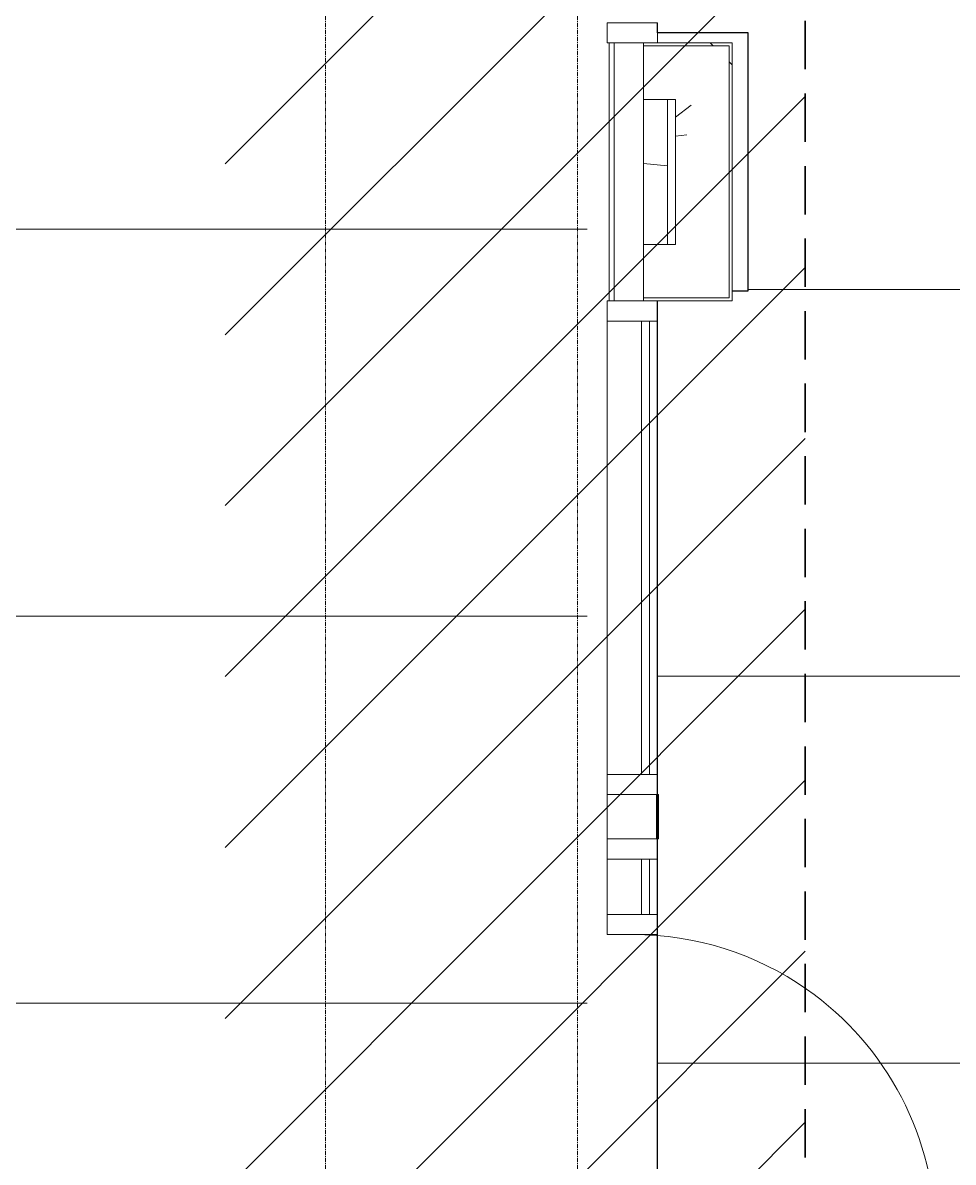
# Model space of a CAD drawing. Header units: inches. Extents: x 3268 to 7018, y 976 to 6708.
# Drawn here: x 5955.7 to 6071.1, y 4204.3 to 4345.6 of the extents above; entities that cross this region are included whole.
import ezdxf

# ---------------------------------------------------------------- set-up
doc = ezdxf.new("R2010")
doc.units = ezdxf.units.IN
doc.header["$MEASUREMENT"] = 0
doc.linetypes.add('Grid Line 1_2_', pattern=[0.8749999999999999, 0.4999999999999999, -0.125, 0.125, -0.125])
doc.linetypes.add('IMPORT-DASHED _2_', pattern=[8.999999999999996, 5.999999999999998, -2.999999999999999])
for name, color, linetype, lineweight in [('A-DETL-GENF', 92, 'Continuous', 9), ('A-DOOR', 31, 'Continuous', 9), ('A-FLOR', 192, 'Continuous', 9), ('A-GLAZ-CURT', 52, 'Continuous', 9), ('A-GLAZ-CWMG', 51, 'Continuous', 9), ('A-WALL', 113, 'Continuous', 9), ('A-WALL-PATT', 111, 'Continuous', 15), ('C-BLDG', 3, 'Continuous', 25), ('C-ESMT-STBK', 4, 'IMPORT-DASHED _2_', 35), ('L-PVMT-CONC-HATC', 252, 'Continuous', 15), ('S-GRID', 1, 'Continuous', 9), ('site_dwg', 8, 'Continuous', 9)]:
    doc.layers.add(name, color=color, linetype=linetype, lineweight=lineweight)

# ---------------------------------------------------------------- blocks, each defined once
blk = doc.blocks.new('Rectangular Mullion - 2_5_ x 6_ rectangular-7819528-Overall Retail Plan Opt 2')
at = {"layer": 'A-GLAZ-CWMG'}
for p, q in [((-2.49999999999909, 3.250000000000454), (0, 3.250000000000454)), ((-2.49999999999909, -3), (-2.49999999999909, 3.250000000000454)), ((0, 3.250000000000454), (0, -3)), ((0, -3), (-2.49999999999909, -3))]:
    blk.add_line(p, q, dxfattribs=at)
blk = doc.blocks.new('System Panel - GLA-01 - Insulated Glass - Clear-7885684-Overall Retail Plan Opt 2')
at = {"layer": 'A-GLAZ-CURT'}
for p, q in [((28.12499999998635, 1.999999999999545), (-28.12499999998635, 1.999999999999545)), ((-28.12499999998635, 1.999999999999545), (-28.12499999998635, 1.000000000000455)), ((28.12499999998635, 1.000000000000455), (28.12499999998635, 1.999999999999545)), ((-28.12499999998635, 1.000000000000455), (28.12499999998635, 1.000000000000455))]:
    blk.add_line(p, q, dxfattribs=at)
blk = doc.blocks.new('Rectangular Mullion - 2_5_ x 6_ rectangular-7819529-Overall Retail Plan Opt 2')
at = {"layer": 'A-GLAZ-CWMG'}
for p, q in [((0, 3.250000000000454), (-2.49999999999909, 3.250000000000454)), ((-2.49999999999909, 3.250000000000454), (-2.49999999999909, -3)), ((0, -3), (0, 3.250000000000454)), ((-2.49999999999909, -3), (0, -3))]:
    blk.add_line(p, q, dxfattribs=at)
blk = doc.blocks.new('System Panel - GLA-01 - Insulated Glass - Clear-12317042-Overall Retail Plan Opt 2')
at = {"layer": 'A-GLAZ-CURT'}
for p, q in [((2.187500000014551, 2.000000000000909), (-4.687500000013642, 2.000000000000909)), ((-4.687500000013642, 2.000000000000909), (-4.687500000013642, 1.000000000000455)), ((2.187500000014551, 1.000000000000455), (2.187500000014551, 2.000000000000909)), ((-4.687500000013642, 1.000000000000455), (2.187500000014551, 1.000000000000455))]:
    blk.add_line(p, q, dxfattribs=at)
blk = doc.blocks.new('Rectangular Mullion - 2_5_ x 6_ rectangular-7819532-Overall Retail Plan Opt 2')
at = {"layer": 'A-GLAZ-CWMG'}
for p, q in [((-1.250000000000909, 3.250000000000454), (1.250000000000909, 3.250000000000454)), ((-1.250000000000909, -3), (-1.250000000000909, 3.250000000000454)), ((1.250000000000909, 3.250000000000454), (1.250000000000909, -3)), ((1.250000000000909, -3), (-1.250000000000909, -3))]:
    blk.add_line(p, q, dxfattribs=at)
blk = doc.blocks.new('System Panel - Slab Edge Cover-8632122-Overall Retail Plan Opt 2')
at = {"layer": 'A-GLAZ-CURT'}
for p, q in [((2.749999999998181, 3.124999999999545), (-2.749999999998181, 3.124999999999545)), ((-2.749999999998181, 3.124999999999545), (-2.749999999998181, 2.875000000000454)), ((-2.749999999998181, 2.875000000000454), (2.749999999998181, 2.875000000000454)), ((2.749999999998181, 2.875000000000454), (2.749999999998181, 3.124999999999545))]:
    blk.add_line(p, q, dxfattribs=at)
blk = doc.blocks.new('Rectangular Mullion - 2_5_ x 6_ rectangular-7885680-Overall Retail Plan Opt 2')
at = {"layer": 'A-GLAZ-CWMG'}
for p, q in [((6028.187843047483, 4412.39858256561), (6028.187843047483, 4468.648582565585)), ((6034.437843047483, 4412.39858256561), (6034.437843047483, 4468.648582565585))]:
    blk.add_line(p, q, dxfattribs=at)
blk = doc.blocks.new('Rectangular Mullion - 2_5_ x 6_ rectangular-7885681-Overall Retail Plan Opt 2')
at = {"layer": 'A-GLAZ-CWMG'}
for p, q in [((6028.187843047483, 4404.398582565616), (6028.187843047483, 4409.89858256561)), ((6034.437843047483, 4404.398582565616), (6034.437843047483, 4409.89858256561))]:
    blk.add_line(p, q, dxfattribs=at)
blk = doc.blocks.new('Rectangular Mullion - 2_5_ x 6_ rectangular-12317033-Overall Retail Plan Opt 2')
at = {"layer": 'A-GLAZ-CWMG'}
for p, q in [((6028.188672864582, 4235.023582565607), (6028.188672864582, 4241.898582565636)), ((6034.438672864582, 4235.023582565607), (6034.438672864582, 4241.898582565636))]:
    blk.add_line(p, q, dxfattribs=at)
blk = doc.blocks.new('Curtain Wall-Ext Sgl Door-Framed - SEE ELEV-12317099-Overall Retail Plan Opt 2')
at = {"layer": 'A-DOOR'}
for p, q in [((16.8634850704903, 37.4999999999992), (16.8634850704903, 21.3377722712987)), ((18.74999999999972, 37.4999999999992), (16.8634850704903, 37.4999999999992)), ((18.74999999999972, 21.33786743314944), (18.74999999999972, 37.4999999999992)), ((16.8634850704903, 33.4999999999992), (18.74999999999972, 33.4999999999992)), ((17.55674253524514, 21.33780724142421), (17.55674253524514, 33.4999999999992)), ((18.05674253524514, 21.33783246302452), (18.05674253524514, 33.4999999999992)), ((16.8634850704903, 21.3377722712987), (16.8634850704903, -2.1316282072803e-14)), ((17.55674253524514, 3.999999999999977), (17.55674253524514, 21.33780724142421)), ((18.05674253524514, 3.999999999999977), (18.05674253524514, 21.33783246302452)), ((18.74999999999972, -2.1316282072803e-14), (18.74999999999972, 21.33786743314944)), ((18.74999999999972, 3.999999999999977), (16.8634850704903, 3.999999999999977)), ((16.8634850704903, -2.1316282072803e-14), (18.74999999999972, -2.1316282072803e-14))]:
    blk.add_line(p, q, dxfattribs=at)
for radius, start, end in [(37.4999999999993, 89.9999999999999, 145.004838885696), (37.49999999999929, 145.004838885696, 179.9999999999999)]:
    blk.add_arc((18.74999999999966, -1.199040866595169e-13), radius, start, end, dxfattribs=at)
blk = doc.blocks.new('Rectangular Mullion - 2_5_ x 6_ rectangular-12317040-Overall Retail Plan Opt 2')
at = {"layer": 'A-GLAZ-CWMG'}
for p, q in [((-1.250000000000909, 3.250000000000454), (1.250000000000909, 3.250000000000454)), ((-1.250000000000909, -3), (-1.250000000000909, 3.250000000000454)), ((1.250000000000909, 3.250000000000454), (1.250000000000909, -3)), ((1.250000000000909, -3), (-1.250000000000909, -3))]:
    blk.add_line(p, q, dxfattribs=at)
blk = doc.blocks.new('site_dwg-12440225-Overall Retail Plan Opt 2')
at = {"layer": 'C-ESMT-STBK'}
h = blk.add_hatch(dxfattribs=at)
h.set_pattern_fill('FP_236', color=43, style=0, pattern_type=2)
h.set_pattern_definition([(41.19300000000002, (24349227.445, 9821790.73), (-9.878962955707756, 11.2874306606842), [])])
h.paths.add_polyline_path([(24340754.41764874, 9814238.256800799), (24341007.28369483, 9818038.207201697), (24340597.61508091, 9818336.289935663), (24339080.54507963, 9818175.041572), (24339041.04656363, 9818170.586227996), (24338991.68861391, 9818164.27902802), (24338951.70183868, 9818158.637384389), (24338912.96937073, 9818152.689061128), (24338874.36010189, 9818146.280125272), (24338835.87236292, 9818139.411975248), (24338797.50579851, 9818132.085986648), (24338766.50818425, 9818125.853604812), (24338766.89231019, 9818124.002092425), (24338807.18576453, 9818132.259389622), (24338846.06993594, 9818139.731584428), (24338885.04424, 9818146.727429258), (24338924.10287013, 9818153.245822722), (24338956.51865115, 9818158.316607647), (24338953.32382087, 9818110.342748318), (24338969.07279708, 9818112.710400388), (24339007.86497075, 9818118.055290567), (24339046.71994471, 9818122.92269113), (24339092.45343486, 9818128.037917001), (24340292.99008468, 9818255.650188034), (24340584.31472673, 9818286.605874758), (24340934.68922023, 9818031.666679043), (24340687.3560084, 9814314.861073798), (24339595.34670922, 9814726.863514047), (24339587.50957331, 9814715.68687136), (24338715.45843181, 9815327.180653278), (24338691.60180446, 9815293.158049863), (24339013.48739237, 9815068.288049085), (24339549.36884944, 9814692.907733086), (24340725.61240819, 9814249.124683892)])
h.paths.add_polyline_path([(24338722.46981283, 9815337.179779818), (24338763.80719084, 9815396.132170605), (24338658.92817304, 9815468.79891386), (24338617.74228099, 9815409.741564125), (24338722.19139668, 9815337.372683933)])
at = {"layer": 'C-BLDG', "color": 213, "flags": 128}
for points in [[(24340923.69067693, 9816918.80468562), (24340925.68999316, 9816918.671651788), (24340927.81456432, 9816950.60104573), (24340916.58938676, 9816951.347965278), (24340916.67264728, 9816952.599256817)], [(24340912.00926517, 9816743.192770783), (24340915.44474232, 9816791.07031857), (24340905.96653093, 9816791.700995581), (24340914.38209399, 9816918.175378922)]]:
    blk.add_lwpolyline(points, dxfattribs=at)
at = {"layer": 'C-ESMT-STBK', "color": 43}
blk.add_line((24341007.27473861, 9818038.206394771), (24340754.40937513, 9814238.266251713), dxfattribs=at)
at = {"layer": 'L-PVMT-CONC-HATC', "color": 53}
for p, q in [((24340932.76528706, 9816918.380092345), (24340925.70186638, 9816918.850089999)), ((24341012.57128502, 9816913.069827888), (24340932.76528706, 9816918.380092345)), ((24340929.57819666, 9816870.486016983), (24340911.28983207, 9816871.702918656)), ((24341009.3844282, 9816865.175736982), (24340929.57819666, 9816870.486016983)), ((24340926.39110625, 9816822.591941621), (24340908.10297532, 9816823.808827747)), ((24341006.19757139, 9816817.281646077), (24340926.39110625, 9816822.591941621))]:
    blk.add_line(p, q, dxfattribs=at)

msp = doc.modelspace()

# ---------------------------------------------------------------- hatches: boundary and pattern name
at = {"layer": 'A-DETL-GENF'}
h = msp.add_hatch(dxfattribs=at)
h.set_pattern_fill('FP_270', style=0, pattern_type=2)
h.set_pattern_definition([(0, (0, 0), (0, 48), [])])
h.paths.add_polyline_path([(5457.625343047535, 4167.773582565584), (6025.687843047487, 4167.773582565584), (6025.687843047489, 4497.898582565581), (5785.531593047534, 4497.898582565582), (5785.531593047534, 4485.148582565582), (5751.250343047534, 4485.148582565582), (5751.250343047534, 4440.648582565582), (5638.250343047534, 4440.648582565582), (5638.250343047534, 4497.898582565583), (5557.250343047534, 4497.898582565583), (5557.250343047534, 4485.148582565584), (5457.625343047535, 4485.148582565584), (5457.625343047535, 4191.658970883642)])
at = {"layer": 'A-WALL-PATT', "lineweight": 9}
h = msp.add_hatch(dxfattribs=at)
h.set_pattern_fill('FP_14', color=256, style=0, pattern_type=2)
h.set_pattern_definition([(135, (0, 0), (-32.04961485728027, -32.04961485728027), [])])
h.paths.add_polyline_path([(6043.687843047486, 4311.148582565612), (6043.687843047486, 4343.148582565613), (6032.687843047488, 4343.148582565613), (6032.687843047488, 4342.773582565613), (6043.312843047489, 4342.773582565613), (6043.312843047487, 4311.523582565612), (6032.687843047486, 4311.523582565612), (6032.687843047486, 4311.148582565612), (6043.312843047489, 4311.148582565612)])
h = msp.add_hatch(dxfattribs=at)
h.set_pattern_fill('FP_8', color=256, style=0, pattern_type=2)
h.set_pattern_definition([(49.99999999999999, (0, 0), (110.1714446362807, -9.63891797635685), [11.52, -126.72]), (355, (0, 0), (-21.31237393622492, 115.5371495156537), [9.216000000000001, -101.376]), (100.451, (9.181000000000001, -0.80323), (88.85991867697865, 105.897504039145), [9.79, -107.695]), (46.184, (0, 30.72), (163.9281911283317, -25.42496604507386), [17.28, -190.08]), (96.636, (13.661, 28.601), (143.5628771593347, 149.6257499721681), [14.686, -161.543]), (351.184, (0, 30.72), (143.5647285924248, 149.6237232332607), [13.824, -152.064]), (21, (15.36, 23.04), (91.68507647920484, -61.84256385372748), [11.52, -126.72]), (326, (15.36, 23.04), (37.37329933048201, 111.3835117876708), [9.216000000000001, -101.376]), (71.45100000000001, (23, 17.886), (129.0587647679424, 49.5399005406036), [9.79, -107.695]), (37.50000000000001, (0, 0), (1.867604689172044, 51.13223029288849), [5.069, -95.07799999999999, 5.069, -97.84299999999999, -101.76]), (37.50000000000001, (0, 0), (1.867604689172044, 51.13223029288849), [-203.059, 5.069, -96.691]), (7.499999999999999, (0, 0), (40.40721900969589, 60.58148342441334), [5.069, -53.606, 5.069, -92.774, -38.784]), (7.499999999999999, (0, 0), (40.40721900969589, 60.58148342441334), [-156.518, 5.069, -33.715]), (327.5, (-34.253, 0), (81.99472561414032, -3.464267954682455), [5.069, -33.331, 5.069, -114.739, -158.976]), (327.5, (-34.253, 0), (81.99472561414032, -3.464267954682455), [-158.208, 5.069, -153.907]), (317.5, (-49.613, 0), (89.57702895818312, 15.37635275430508), [5.069, -44.85100000000001, 5.069, -74.49600000000001, -112.896]), (317.5, (-49.613, 0), (89.57702895818312, 15.37635275430508), [-129.485, 5.069, -107.827])])
h.paths.add_polyline_path([(6032.687843047486, 4311.523582565612), (6043.312843047489, 4311.523582565612), (6043.312843047489, 4342.773582565613), (6032.687843047488, 4342.773582565613), (6032.687843047488, 4336.148582565614), (6036.687843047487, 4336.148582565611), (6036.687843047487, 4318.148582565614), (6032.687843047486, 4318.148582565614)])
h = msp.add_hatch(dxfattribs=at)
h.set_pattern_fill('FP_77', color=256, angle=265, style=0, pattern_type=2)
h.set_pattern_definition([(175, (6043.687942055554, 4327.148996809944), (-8.366951303775187, -95.63469101680758), []), (180, (6043.687597461147, 4336.748556064476), (-1.243449787580175e-14, -96), []), (172, (6043.68833621718, 4346.349024357962), (-13.36061769216629, -95.06573459919075), []), (187, (6043.687991622774, 4355.948583612493), (11.69945696689412, -95.28443055756692), []), (176, (6043.687647028366, 4365.548142867025), (-6.696621479436029, -95.76614882494314), []), (185, (6043.687389589702, 4375.148698316254), (8.36695130377519, -95.63469101680757), []), (178, (6043.688041189994, 4384.748170415042), (-3.350351683440087, -95.94151939383319), []), (184, (6043.687783751328, 4394.348725864273), (6.696621479436052, -95.76614882494313), []), (174, (6043.687439156922, 4403.948285118802), (-10.03473247369474, -95.47410195535426), []), (182, (6043.688177912956, 4413.548753412289), (3.350351683440067, -95.9415193938332), [])])
h.paths.add_polyline_path([(6035.687843047488, 4318.148582565614), (6035.687843047488, 4336.148582565611), (6032.687843047488, 4336.148582565614), (6032.687843047486, 4318.148582565614)])

# ---------------------------------------------------------------- linework, layer by layer
at = {"layer": 'A-FLOR', "color": 7}
msp.add_line((6034.437843047483, 4195.023582565608), (6034.437843047483, 4232.523582565606), dxfattribs=at)
at = {"layer": 'A-WALL', "lineweight": 15}
for p, q in [((6043.687843047482, 4343.14858256561), (6028.437843047483, 4343.14858256561)), ((6028.437843047483, 4343.14858256561), (6028.437843047483, 4311.148582565609)), ((6043.687843047482, 4311.148582565609), (6043.687843047482, 4343.14858256561)), ((6028.437843047483, 4311.148582565609), (6043.687843047482, 4311.148582565609))]:
    msp.add_line(p, q, dxfattribs=at)
at = {"layer": 'A-WALL'}
for p, q in [((6029.062843047482, 4343.14858256561), (6029.062843047482, 4311.148582565609)), ((6032.687843047483, 4311.148582565609), (6032.687843047483, 4343.14858256561)), ((6043.312843047484, 4342.77358256561), (6032.687843047483, 4342.77358256561)), ((6043.312843047484, 4342.77358256561), (6043.312843047484, 4311.523582565609)), ((6036.687843047483, 4336.148582565611), (6032.687843047483, 4336.148582565611)), ((6035.687843047483, 4336.148582565611), (6035.687843047483, 4318.148582565611)), ((6036.687843047483, 4336.148582565608), (6036.687843047483, 4318.148582565608)), ((6032.687843047481, 4318.148582565611), (6036.687843047483, 4318.148582565611)), ((6032.687843047481, 4311.523582565609), (6043.312843047484, 4311.523582565609))]:
    msp.add_line(p, q, dxfattribs=at)
at = {"layer": 'S-GRID', "linetype": 'Grid Line 1_2_'}
for p, q in [((5993.250343047522, 3355.523582565584), (5993.25034304753, 6288.946146825835)), ((6024.500343047525, 3355.523582565584), (6024.500343047521, 6288.94614682584))]:
    msp.add_line(p, q, dxfattribs=at)

# ---------------------------------------------------------------- block references
at = {"layer": 'A-DOOR', "rotation": 269.9999999999999}
msp.add_blockref('Curtain Wall-Ext Sgl Door-Framed - SEE ELEV-12317099-Overall Retail Plan Opt 2', (6031.438672864582, 4213.773582565607), dxfattribs=at)
at = {"layer": 'A-GLAZ-CURT', "rotation": 269.9999999999999}
for name, p in [('System Panel - GLA-01 - Insulated Glass - Clear-7885684-Overall Retail Plan Opt 2', (6031.438672864582, 4280.523582565636)), ('System Panel - Slab Edge Cover-8632122-Overall Retail Plan Opt 2', (6031.438672864582, 4247.148582565634)), ('System Panel - GLA-01 - Insulated Glass - Clear-12317042-Overall Retail Plan Opt 2', (6031.438672864582, 4237.211082565622))]:
    msp.add_blockref(name, p, dxfattribs=at)
at = {"layer": 'A-GLAZ-CWMG', "extrusion": (0, 0, -1), "rotation": 270.0000000000001}
for name, p in [('Rectangular Mullion - 2_5_ x 6_ rectangular-7819528-Overall Retail Plan Opt 2', (-6031.437843047483, 4343.148582565605)), ('Rectangular Mullion - 2_5_ x 6_ rectangular-7819532-Overall Retail Plan Opt 2', (-6031.438672864582, 4251.148582565631)), ('Rectangular Mullion - 2_5_ x 6_ rectangular-7819532-Overall Retail Plan Opt 2', (-6031.438672864582, 4243.148582565636)), ('Rectangular Mullion - 2_5_ x 6_ rectangular-12317040-Overall Retail Plan Opt 2', (-6031.438672864582, 4233.773582565607))]:
    msp.add_blockref(name, p, dxfattribs=at)
at = {"layer": 'A-GLAZ-CWMG', "rotation": 89.99999999999994}
msp.add_blockref('Rectangular Mullion - 2_5_ x 6_ rectangular-7819529-Overall Retail Plan Opt 2', (6031.438672864582, 4311.148582565642), dxfattribs=at)
at = {"layer": 'A-GLAZ-CWMG'}
for name, p in [('Rectangular Mullion - 2_5_ x 6_ rectangular-7885680-Overall Retail Plan Opt 2', (0.0008298170994294195, -159.9999999999424)), ('Rectangular Mullion - 2_5_ x 6_ rectangular-7885681-Overall Retail Plan Opt 2', (0.0008298170994294195, -159.9999999999786)), ('Rectangular Mullion - 2_5_ x 6_ rectangular-12317033-Overall Retail Plan Opt 2', (0, 0))]:
    msp.add_blockref(name, p, dxfattribs=at)
at = {"layer": 'site_dwg', "color": 53, "lineweight": 15, "rotation": 3.810000000000009}
msp.add_blockref('site_dwg-12440225-Overall Retail Plan Opt 2', (-23628768.691637, -11408316.78144797), dxfattribs=at)

doc.saveas('drawing.dxf')
